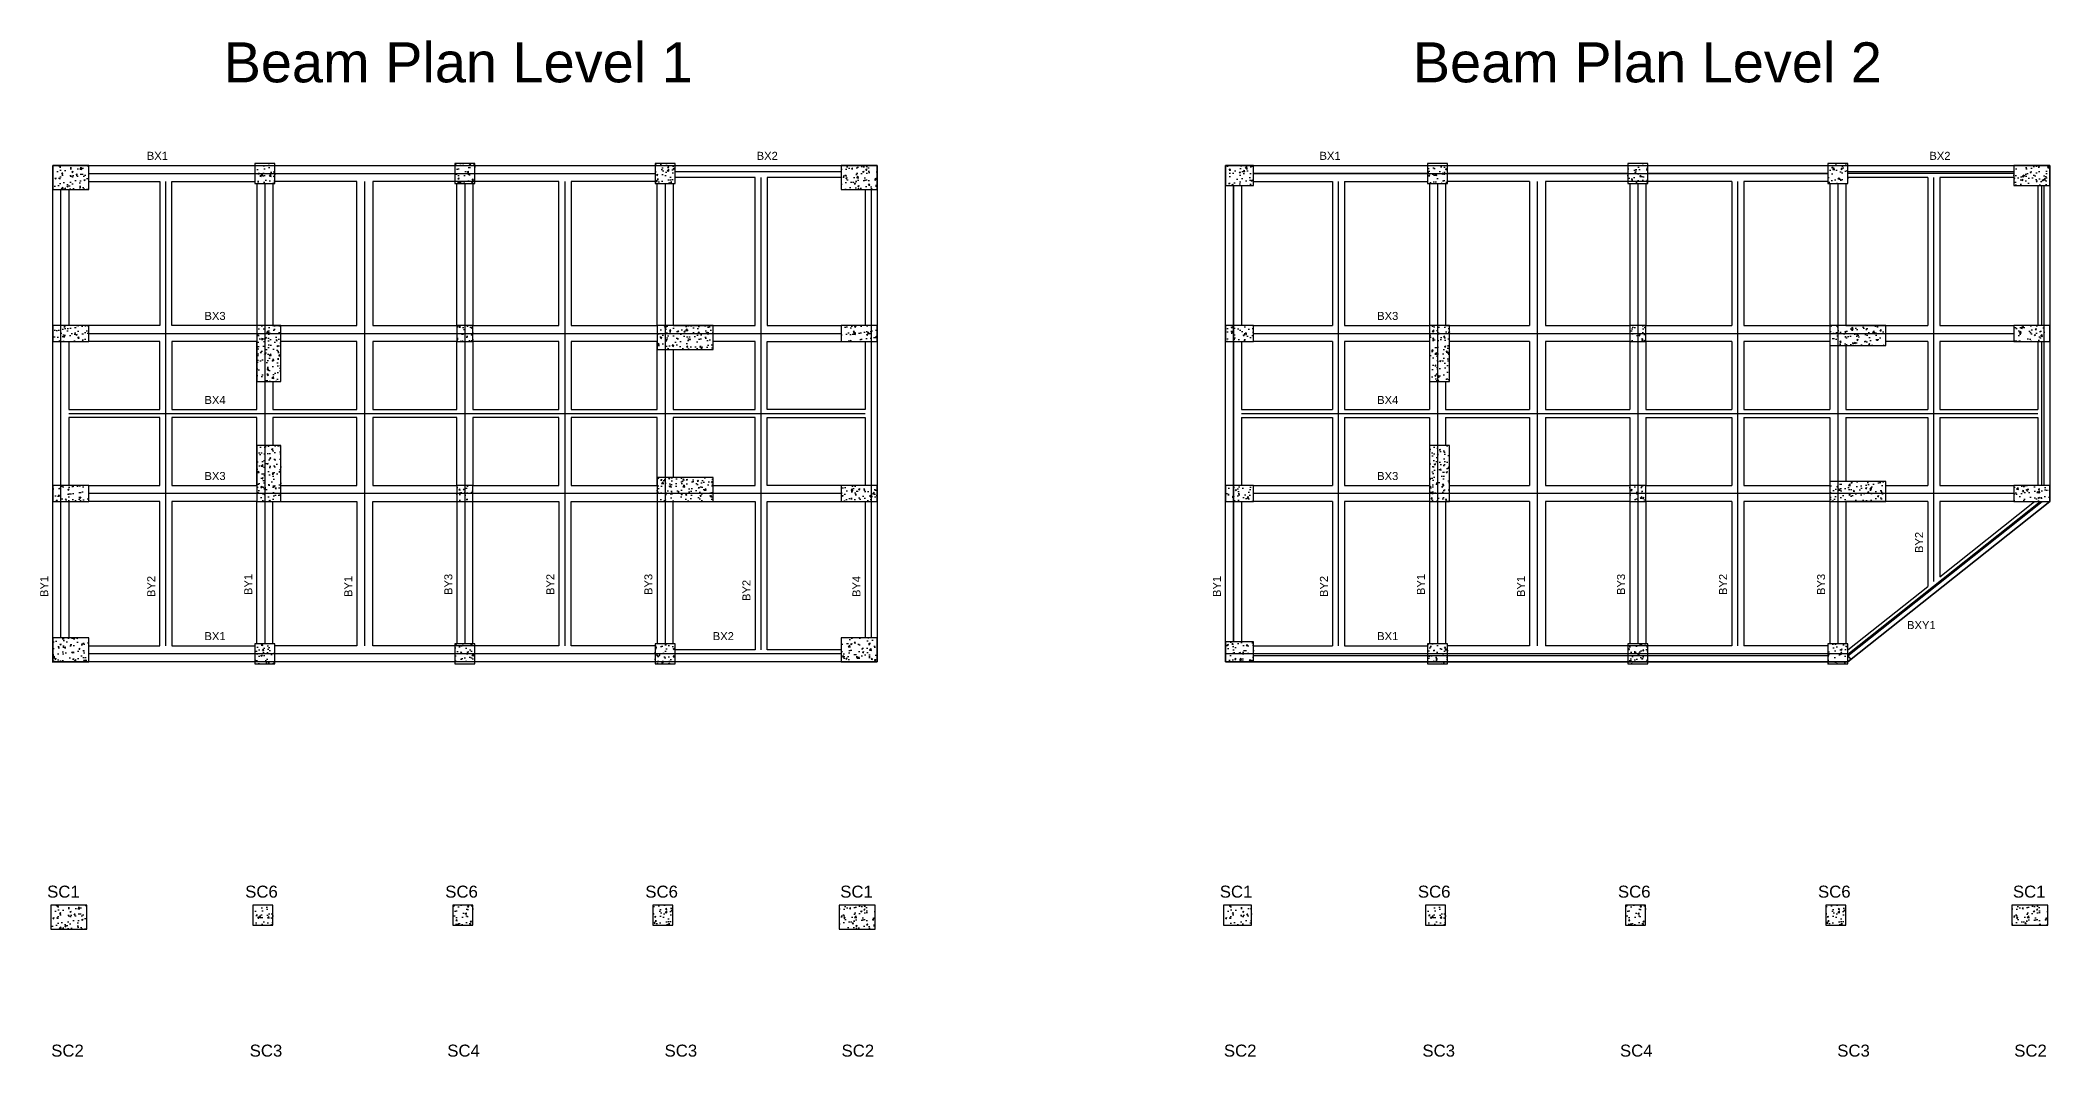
# Model space of a CAD drawing. Header units: millimetres. Extents: x -54801 to 153204, y -83013 to 16720.
# Drawn here: x 2377 to 52601, y -8679 to 16720 of the extents above; entities that cross this region are included whole.
import ezdxf

# ---------------------------------------------------------------- set-up
doc = ezdxf.new("R2010")
doc.units = ezdxf.units.MM
for name, color, linetype in [('BeamCenterLine', 6, 'Continuous'), ('Column', 1, 'Continuous'), ('Floor', 254, 'Continuous'), ('Text', 2, 'Continuous'), ('Wall', 6, 'Continuous')]:
    doc.layers.add(name, color=color, linetype=linetype)
doc.styles.get("Standard").update_dxf_attribs({"font": 'arial.ttf'})
pattern_1 = [(50, (0, 0), (358.63, -31.376), [37.5, -412.5]), (355, (0, 0), (-69.3757, 376.096), [30, -330]), (100.4514, (29.9, -2.6), (289.2544, 344.72), [31.87, -350.571]), (46.1842, (0, 100), (533.621, -82.76), [56.25, -618.75]), (96.6356, (44.47, 93.1), (467.331, 487.059), [47.805, -525.857]), (351.1842, (0, 100), (467.331, 487.059), [45, -495]), (21, (50, 75), (298.4535, -201.3094), [37.5, -412.5]), (326, (50, 75), (121.6577, 362.575), [30, -330]), (71.4514, (74.87, 58.22), (420.111, 161.2656), [31.87, -350.571]), (37.5, (0, 0), (6.0799, 166.4469), [0, -326, 0, -335, 0, -331.25]), (7.5, (0, 0), (131.5348, 197.2059), [0, -191, 0, -318.5, 0, -126.25]), (327.5, (-111.5, 0), (266.9112, -11.2774), [0, -125, 0, -390, 0, -517.5]), (317.5, (-161.5, 0), (291.593, 50.0525), [0, -162.5, 0, -259, 0, -367.5])]
pattern_2 = [(50, (2693.35, 1191.12), (358.63, -31.376), [37.5, -412.5]), (355, (2693.35, 1191.12), (-69.3757, 376.096), [30, -330]), (100.4514, (2723.24, 1188.5), (289.2544, 344.72), [31.87, -350.571]), (46.1842, (2693.35, 1291.12), (533.621, -82.76), [56.25, -618.75]), (96.6356, (2737.8, 1284.23), (467.331, 487.059), [47.805, -525.857]), (351.1842, (2693.35, 1291.1), (467.331, 487.059), [45, -495]), (21, (2743.35, 1266.12), (298.4535, -201.3094), [37.5, -412.5]), (326, (2743.35, 1266.12), (121.6577, 362.575), [30, -330]), (71.4514, (2768.22, 1249.35), (420.111, 161.2656), [31.87, -350.571]), (37.5, (2693.35, 1191.12), (6.0799, 166.4469), [0, -326, 0, -335, 0, -331.25]), (7.5, (2693.35, 1191.12), (131.5348, 197.2059), [0, -191, 0, -318.5, 0, -126.25]), (327.5, (2581.85, 1191.12), (266.9112, -11.2774), [0, -125, 0, -390, 0, -517.5]), (317.5, (2531.85, 1191.12), (291.593, 50.0525), [0, -162.5, 0, -259, 0, -367.5])]
pattern_3 = [(50, (2642.35, -17291.28), (358.63, -31.376), [37.5, -412.5]), (355, (2642.35, -17291.28), (-69.3757, 376.096), [30, -330]), (100.4514, (2672.24, -17293.9), (289.2544, 344.72), [31.87, -350.571]), (46.1842, (2642.35, -17191.3), (533.621, -82.76), [56.25, -618.75]), (96.6356, (2686.8, -17198.2), (467.331, 487.059), [47.805, -525.857]), (351.1842, (2642.35, -17191.3), (467.331, 487.059), [45, -495]), (21, (2692.35, -17216.28), (298.4535, -201.3094), [37.5, -412.5]), (326, (2692.35, -17216.28), (121.6577, 362.575), [30, -330]), (71.4514, (2717.22, -17233.05), (420.111, 161.2656), [31.87, -350.571]), (37.5, (2642.35, -17291.28), (6.0799, 166.4469), [0, -326, 0, -335, 0, -331.25]), (7.5, (2642.35, -17291.28), (131.5348, 197.2059), [0, -191, 0, -318.5, 0, -126.25]), (327.5, (2530.85, -17291.28), (266.9112, -11.2774), [0, -125, 0, -390, 0, -517.5]), (317.5, (2480.85, -17291.28), (291.593, 50.0525), [0, -162.5, 0, -259, 0, -367.5])]
pattern_4 = [(50, (2642.35, -17341.28), (358.63, -31.376), [37.5, -412.5]), (355, (2642.35, -17341.28), (-69.376, 376.096), [30, -330]), (100.4514, (2672.24, -17343.9), (289.2544, 344.72), [31.87, -350.571]), (46.1842, (2642.35, -17241.3), (533.621, -82.76), [56.25, -618.75]), (96.6356, (2686.8, -17248.2), (467.331, 487.059), [47.805, -525.857]), (351.1842, (2642.35, -17241.3), (467.331, 487.06), [45, -495]), (21, (2692.35, -17266.28), (298.4535, -201.3094), [37.5, -412.5]), (326, (2692.35, -17266.28), (121.658, 362.575), [30, -330]), (71.4514, (2717.22, -17283.05), (420.111, 161.2656), [31.87, -350.571]), (37.5, (2642.35, -17341.28), (6.0799, 166.4469), [0, -326, 0, -335, 0, -331.25]), (7.5, (2642.35, -17341.28), (131.5348, 197.2059), [0, -191, 0, -318.5, 0, -126.25]), (327.5, (2530.85, -17341.28), (266.9112, -11.2774), [0, -125, 0, -390, 0, -517.5]), (317.5, (2480.85, -17341.28), (291.593, 50.0525), [0, -162.5, 0, -259, 0, -367.5])]
pattern_5 = [(50, (31949.54, -17291.28), (358.63, -31.376), [37.5, -412.5]), (355, (31949.54, -17291.28), (-69.3757, 376.096), [30, -330]), (100.4514, (31979.42, -17293.9), (289.2544, 344.72), [31.87, -350.571]), (46.1842, (31949.54, -17191.3), (533.621, -82.76), [56.25, -618.75]), (96.6356, (31994, -17198.2), (467.331, 487.059), [47.805, -525.857]), (351.1842, (31949.54, -17191.3), (467.331, 487.059), [45, -495]), (21, (31999.54, -17216.28), (298.4535, -201.3094), [37.5, -412.5]), (326, (31999.54, -17216.28), (121.6577, 362.575), [30, -330]), (71.4514, (32024.4, -17233.05), (420.111, 161.2656), [31.87, -350.571]), (37.5, (31949.54, -17291.28), (6.0799, 166.4469), [0, -326, 0, -335, 0, -331.25]), (7.5, (31949.54, -17291.28), (131.5348, 197.2059), [0, -191, 0, -318.5, 0, -126.25]), (327.5, (31838.04, -17291.28), (266.9112, -11.2774), [0, -125, 0, -390, 0, -517.5]), (317.5, (31788.04, -17291.28), (291.593, 50.0525), [0, -162.5, 0, -259, 0, -367.5])]
pattern_6 = [(50, (31949.54, -17341.28), (358.63, -31.376), [37.5, -412.5]), (355, (31949.54, -17341.28), (-69.376, 376.096), [30, -330]), (100.4514, (31979.42, -17343.9), (289.2544, 344.72), [31.87, -350.571]), (46.1842, (31949.54, -17241.3), (533.621, -82.76), [56.25, -618.75]), (96.6356, (31994, -17248.2), (467.331, 487.059), [47.805, -525.857]), (351.1842, (31949.54, -17241.3), (467.331, 487.06), [45, -495]), (21, (31999.54, -17266.28), (298.4535, -201.3094), [37.5, -412.5]), (326, (31999.54, -17266.28), (121.658, 362.575), [30, -330]), (71.4514, (32024.4, -17283.05), (420.111, 161.2656), [31.87, -350.571]), (37.5, (31949.54, -17341.28), (6.0799, 166.4469), [0, -326, 0, -335, 0, -331.25]), (7.5, (31949.54, -17341.28), (131.5348, 197.2059), [0, -191, 0, -318.5, 0, -126.25]), (327.5, (31838.04, -17341.28), (266.9112, -11.2774), [0, -125, 0, -390, 0, -517.5]), (317.5, (31788.04, -17341.28), (291.593, 50.0525), [0, -162.5, 0, -259, 0, -367.5])]

# ---------------------------------------------------------------- blocks, each defined once
blk = doc.blocks.new('ColumnPlanLevel2')
at = {"layer": 'Column'}
h = blk.add_hatch(dxfattribs=at)
h.set_pattern_fill('AR-CONC', color=256, scale=50)
h.set_pattern_definition(pattern_1)
h.paths.add_polyline_path([(700, 12400), (0, 12400), (0, 11900), (700, 11900)])
h = blk.add_hatch(dxfattribs=at)
h.set_pattern_fill('AR-CONC', color=256, scale=50)
h.set_pattern_definition(pattern_1)
h.paths.add_polyline_path([(5550, 12450), (5050, 12450), (5050, 11950), (5550, 11950)])
h = blk.add_hatch(dxfattribs=at)
h.set_pattern_fill('AR-CONC', color=256, scale=50)
h.set_pattern_definition(pattern_1)
h.paths.add_polyline_path([(10550, 12450), (10050, 12450), (10050, 11950), (10550, 11950)])
h = blk.add_hatch(dxfattribs=at)
h.set_pattern_fill('AR-CONC', color=256, scale=50)
h.set_pattern_definition(pattern_1)
h.paths.add_polyline_path([(15550, 12450), (15050, 12450), (15050, 11950), (15550, 11950)])
h = blk.add_hatch(dxfattribs=at)
h.set_pattern_fill('AR-CONC', color=256, scale=50)
h.set_pattern_definition(pattern_1)
h.paths.add_polyline_path([(20600, 12400), (19700, 12400), (19700, 11900), (20600, 11900)])
h = blk.add_hatch(dxfattribs=at)
h.set_pattern_fill('AR-CONC', color=256, scale=50)
h.set_pattern_definition(pattern_1)
h.paths.add_polyline_path([(700, 8400), (0, 8400), (0, 8000), (700, 8000)])
h = blk.add_hatch(dxfattribs=at)
h.set_pattern_fill('AR-CONC', color=256, scale=50)
h.set_pattern_definition(pattern_1)
h.paths.add_polyline_path([(5600, 8400), (5100, 8400), (5100, 7000), (5600, 7000)])
h = blk.add_hatch(dxfattribs=at)
h.set_pattern_fill('AR-CONC', color=256, scale=50)
h.set_pattern_definition(pattern_1)
h.paths.add_polyline_path([(10500, 8400), (10100, 8400), (10100, 8000), (10500, 8000)])
h = blk.add_hatch(dxfattribs=at)
h.set_pattern_fill('AR-CONC', color=256, scale=50)
h.set_pattern_definition(pattern_1)
h.paths.add_polyline_path([(16500, 8400), (15100, 8400), (15100, 7900), (16500, 7900)])
h = blk.add_hatch(dxfattribs=at)
h.set_pattern_fill('AR-CONC', color=256, scale=50)
h.set_pattern_definition(pattern_1)
h.paths.add_polyline_path([(20600, 8400), (19700, 8400), (19700, 8000), (20600, 8000)])
h = blk.add_hatch(dxfattribs=at)
h.set_pattern_fill('AR-CONC', color=256, scale=50)
h.set_pattern_definition(pattern_1)
h.paths.add_polyline_path([(5600, 5400), (5100, 5400), (5100, 4000), (5600, 4000)])
h = blk.add_hatch(dxfattribs=at)
h.set_pattern_fill('AR-CONC', color=256, scale=50)
h.set_pattern_definition(pattern_1)
h.paths.add_polyline_path([(700, 4400), (0, 4400), (0, 4000), (700, 4000)])
h = blk.add_hatch(dxfattribs=at)
h.set_pattern_fill('AR-CONC', color=256, scale=50)
h.set_pattern_definition(pattern_1)
h.paths.add_polyline_path([(10500, 4400), (10100, 4400), (10100, 4000), (10500, 4000)])
h = blk.add_hatch(dxfattribs=at)
h.set_pattern_fill('AR-CONC', color=256, scale=50)
h.set_pattern_definition(pattern_1)
h.paths.add_polyline_path([(16500, 4500), (15100, 4500), (15100, 4000), (16500, 4000)])
h = blk.add_hatch(dxfattribs=at)
h.set_pattern_fill('AR-CONC', color=256, scale=50)
h.set_pattern_definition(pattern_1)
h.paths.add_polyline_path([(20600, 4400), (19700, 4400), (19700, 4000), (20600, 4000)])
h = blk.add_hatch(dxfattribs=at)
h.set_pattern_fill('AR-CONC', color=256, scale=50)
h.set_pattern_definition(pattern_1)
h.paths.add_polyline_path([(700, 500), (0, 500), (0, 0), (700, 0)])
h = blk.add_hatch(dxfattribs=at)
h.set_pattern_fill('AR-CONC', color=256, scale=50)
h.set_pattern_definition(pattern_1)
h.paths.add_polyline_path([(5550, 450), (5050, 450), (5050, -50), (5550, -50)])
h = blk.add_hatch(dxfattribs=at)
h.set_pattern_fill('AR-CONC', color=256, scale=50)
h.set_pattern_definition(pattern_1)
h.paths.add_polyline_path([(10550, 450), (10050, 450), (10050, -50), (10550, -50)])
h = blk.add_hatch(dxfattribs=at)
h.set_pattern_fill('AR-CONC', color=256, scale=50)
h.set_pattern_definition(pattern_1)
h.paths.add_polyline_path([(15550, 450), (15050, 450), (15050, -50), (15550, -50)])
for points in [[(0, 11900), (700, 11900), (700, 12400), (0, 12400)], [(5050, 11950), (5550, 11950), (5550, 12450), (5050, 12450)], [(10050, 11950), (10550, 11950), (10550, 12450), (10050, 12450)], [(15050, 11950), (15550, 11950), (15550, 12450), (15050, 12450)], [(19700, 11900), (20600, 11900), (20600, 12400), (19700, 12400)], [(0, 8000), (700, 8000), (700, 8400), (0, 8400)], [(5100, 7000), (5600, 7000), (5600, 8400), (5100, 8400)], [(10100, 8000), (10500, 8000), (10500, 8400), (10100, 8400)], [(15100, 7900), (16500, 7900), (16500, 8400), (15100, 8400)], [(19700, 8000), (20600, 8000), (20600, 8400), (19700, 8400)], [(5100, 4000), (5600, 4000), (5600, 5400), (5100, 5400)], [(0, 4000), (700, 4000), (700, 4400), (0, 4400)], [(10100, 4000), (10500, 4000), (10500, 4400), (10100, 4400)], [(15100, 4000), (16500, 4000), (16500, 4500), (15100, 4500)], [(19700, 4000), (20600, 4000), (20600, 4400), (19700, 4400)], [(0, 0), (700, 0), (700, 500), (0, 500)], [(5050, -50), (5550, -50), (5550, 450), (5050, 450)], [(10050, -50), (10550, -50), (10550, 450), (10050, 450)], [(15050, -50), (15550, -50), (15550, 450), (15050, 450)]]:
    blk.add_lwpolyline(points, close=True, dxfattribs=at)
blk = doc.blocks.new('BeamPlanLevel2')
at = {"layer": 'Floor'}
for p, q in [((0, 12400), (20600, 12400)), ((0, 0), (0, 12400)), ((17550, 12100), (15550, 12100)), ((17550, 12100), (17550, 8400)), ((19700, 12100), (17850, 12100)), ((17850, 12100), (17850, 8400)), ((20600, 12400), (20600, 4000)), ((400, 11900), (400, 8400)), ((700, 12000), (2675, 12000)), ((2675, 12000), (2675, 8400)), ((2975, 12000), (5050, 12000)), ((2975, 12000), (2975, 8400)), ((5100, 11950), (5100, 8400)), ((5500, 11950), (5500, 8400)), ((7600, 12000), (5550, 12000)), ((7600, 12000), (7600, 8400)), ((12650, 12000), (8000, 12000)), ((8000, 12000), (8000, 8400)), ((10100, 11950), (10100, 8400)), ((10500, 11950), (10500, 8400)), ((12650, 12000), (12650, 8400)), ((15050, 12000), (12950, 12000)), ((12950, 12000), (12950, 8400)), ((15100, 11950), (15100, 8400)), ((15500, 11950), (15500, 8400)), ((20300, 11900), (20300, 8400)), ((700, 8400), (2675, 8400)), ((2975, 8400), (5100, 8400)), ((5500, 8400), (7600, 8400)), ((8000, 8400), (10100, 8400)), ((10500, 8400), (12650, 8400)), ((12950, 8400), (15100, 8400)), ((15500, 8400), (17550, 8400)), ((17850, 8400), (19700, 8400)), ((400, 8000), (400, 6300)), ((2675, 8000), (700, 8000)), ((2675, 8000), (2675, 6300)), ((5100, 8000), (2975, 8000)), ((2975, 8000), (2975, 6300)), ((5100, 8000), (5100, 6300)), ((7600, 8000), (5600, 8000)), ((7600, 8000), (7600, 6300)), ((10100, 8000), (8000, 8000)), ((8000, 8000), (8000, 6300)), ((10100, 8000), (10100, 6300)), ((12650, 8000), (10500, 8000)), ((10500, 8000), (10500, 6300)), ((12650, 8000), (12650, 6300)), ((15100, 8000), (12950, 8000)), ((12950, 8000), (12950, 6300)), ((15100, 8000), (15100, 6300)), ((15500, 7900), (15500, 6300)), ((17550, 8000), (16500, 8000)), ((17550, 8000), (17550, 6300)), ((19700, 8000), (17850, 8000)), ((17850, 8000), (17850, 6300)), ((20300, 8000), (20300, 6300)), ((5500, 7000), (5500, 6300)), ((400, 6300), (2675, 6300)), ((400, 6100), (400, 4400)), ((400, 6100), (2675, 6100)), ((2675, 6100), (2675, 4400)), ((2975, 6300), (5100, 6300)), ((2975, 6100), (2975, 4400)), ((2975, 6100), (5100, 6100)), ((5100, 6100), (5100, 4400)), ((5500, 6300), (7600, 6300)), ((5500, 6100), (5500, 5400)), ((5500, 6100), (7600, 6100)), ((7600, 6100), (7600, 4400)), ((8000, 6300), (10100, 6300)), ((8000, 6100), (8000, 4400)), ((8000, 6100), (10100, 6100)), ((10100, 6100), (10100, 4400)), ((10500, 6300), (12650, 6300)), ((10500, 6100), (10500, 4400)), ((10500, 6100), (12650, 6100)), ((12650, 6100), (12650, 4400)), ((12950, 6300), (15100, 6300)), ((12950, 6100), (12950, 4400)), ((12950, 6100), (15100, 6100)), ((15100, 6100), (15100, 4400)), ((15500, 6300), (17550, 6300)), ((15500, 6100), (15500, 4500)), ((15500, 6100), (17550, 6100)), ((17550, 6100), (17550, 4400)), ((17850, 6300), (20300, 6300)), ((17850, 6100), (17850, 4400)), ((17850, 6100), (20300, 6100)), ((20300, 6100), (20300, 4400)), ((700, 4400), (2675, 4400)), ((2975, 4400), (5100, 4400)), ((5600, 4400), (7600, 4400)), ((8000, 4400), (10100, 4400)), ((10500, 4400), (12650, 4400)), ((12950, 4400), (15100, 4400)), ((16500, 4400), (17550, 4400)), ((17850, 4400), (19700, 4400)), ((400, 4000), (400, 500)), ((2675, 4000), (700, 4000)), ((2675, 4000), (2675, 400)), ((5100, 4000), (2975, 4000)), ((2975, 4000), (2975, 400)), ((5100, 4000), (5100, 450)), ((7600, 4000), (5500, 4000)), ((5500, 4000), (5500, 450)), ((7600, 4000), (7600, 400)), ((10100, 4000), (8000, 4000)), ((8000, 4000), (8000, 400)), ((10100, 4000), (10100, 450)), ((12650, 4000), (10500, 4000)), ((10500, 4000), (10500, 450)), ((12650, 4000), (12650, 400)), ((15100, 4000), (12950, 4000)), ((12950, 4000), (12950, 400)), ((15100, 4000), (15100, 450)), ((17550, 4000), (15500, 4000)), ((15500, 4000), (15500, 450)), ((15550, 0), (20600, 4000)), ((17550, 4000), (17550, 1884)), ((19700, 4000), (17850, 4000)), ((17850, 4000), (17850, 2122)), ((17850, 2122), (20221, 4000)), ((15550, 300), (17550, 1884)), ((15550, 0), (0, 0)), ((700, 400), (2675, 400)), ((2975, 400), (5050, 400)), ((7600, 400), (5550, 400)), ((12650, 400), (8000, 400)), ((15050, 400), (12950, 400))]:
    blk.add_line(p, q, dxfattribs=at)
blk = doc.blocks.new('WallPlan2-3')
at = {"layer": 'Wall'}
for points in [[(700, 12400), (5050, 12400), (5050, 12200), (700, 12200)], [(5550, 12400), (10050, 12400), (10050, 12200), (5550, 12200)], [(10550, 12400), (15050, 12400), (15050, 12200), (10550, 12200)], [(15550, 12400), (19700, 12400), (19700, 12200), (15550, 12200)], [(0, 11900), (200, 11900), (200, 500), (0, 500)], [(20400, 11900), (20600, 11900), (20600, 8400), (20400, 8400)], [(20400, 8000), (20600, 8000), (20600, 4400), (20400, 4400)], [(15550, 0), (15550, 191), (20358, 4000), (20600, 4000)], [(15550, 200), (0, 200), (0, 0), (15550, 0)]]:
    blk.add_lwpolyline(points, close=True, dxfattribs=at)

msp = doc.modelspace()

# ---------------------------------------------------------------- hatches: boundary and pattern name
at = {"layer": 'Column'}
h = msp.add_hatch(dxfattribs=at)
h.set_pattern_fill('AR-CONC', color=256, scale=50)
h.set_pattern_definition(pattern_2)
h.paths.add_polyline_path([(3593, 13591), (2693, 13591), (2693, 12991), (3593, 12991)])
h = msp.add_hatch(dxfattribs=at)
h.set_pattern_fill('AR-CONC', color=256, scale=50)
h.set_pattern_definition(pattern_2)
h.paths.add_polyline_path([(8243, 13641), (7743, 13641), (7743, 13141), (8243, 13141)])
h = msp.add_hatch(dxfattribs=at)
h.set_pattern_fill('AR-CONC', color=256, scale=50)
h.set_pattern_definition(pattern_2)
h.paths.add_polyline_path([(13243, 13641), (12743, 13641), (12743, 13141), (13243, 13141)])
h = msp.add_hatch(dxfattribs=at)
h.set_pattern_fill('AR-CONC', color=256, scale=50)
h.set_pattern_definition(pattern_2)
h.paths.add_polyline_path([(18243, 13641), (17743, 13641), (17743, 13141), (18243, 13141)])
h = msp.add_hatch(dxfattribs=at)
h.set_pattern_fill('AR-CONC', color=256, scale=50)
h.set_pattern_definition(pattern_2)
h.paths.add_polyline_path([(23293, 13591), (22393, 13591), (22393, 12991), (23293, 12991)])
h = msp.add_hatch(dxfattribs=at)
h.set_pattern_fill('AR-CONC', color=256, scale=50)
h.set_pattern_definition(pattern_2)
h.paths.add_polyline_path([(3593, 9591), (2693, 9591), (2693, 9191), (3593, 9191)])
h = msp.add_hatch(dxfattribs=at)
h.set_pattern_fill('AR-CONC', color=256, scale=50)
h.set_pattern_definition(pattern_2)
h.paths.add_polyline_path([(8393, 9591), (7793, 9591), (7793, 8191), (8393, 8191)])
h = msp.add_hatch(dxfattribs=at)
h.set_pattern_fill('AR-CONC', color=256, scale=50)
h.set_pattern_definition(pattern_2)
h.paths.add_polyline_path([(13193, 9591), (12793, 9591), (12793, 9191), (13193, 9191)])
h = msp.add_hatch(dxfattribs=at)
h.set_pattern_fill('AR-CONC', color=256, scale=50)
h.set_pattern_definition(pattern_2)
h.paths.add_polyline_path([(19193, 9591), (17793, 9591), (17793, 8991), (19193, 8991)])
h = msp.add_hatch(dxfattribs=at)
h.set_pattern_fill('AR-CONC', color=256, scale=50)
h.set_pattern_definition(pattern_2)
h.paths.add_polyline_path([(23293, 9591), (22393, 9591), (22393, 9191), (23293, 9191)])
h = msp.add_hatch(dxfattribs=at)
h.set_pattern_fill('AR-CONC', color=256, scale=50)
h.set_pattern_definition(pattern_2)
h.paths.add_polyline_path([(8393, 6591), (7793, 6591), (7793, 5191), (8393, 5191)])
h = msp.add_hatch(dxfattribs=at)
h.set_pattern_fill('AR-CONC', color=256, scale=50)
h.set_pattern_definition(pattern_2)
h.paths.add_polyline_path([(3593, 5591), (2693, 5591), (2693, 5191), (3593, 5191)])
h = msp.add_hatch(dxfattribs=at)
h.set_pattern_fill('AR-CONC', color=256, scale=50)
h.set_pattern_definition(pattern_2)
h.paths.add_polyline_path([(13193, 5591), (12793, 5591), (12793, 5191), (13193, 5191)])
h = msp.add_hatch(dxfattribs=at)
h.set_pattern_fill('AR-CONC', color=256, scale=50)
h.set_pattern_definition(pattern_2)
h.paths.add_polyline_path([(19193, 5791), (17793, 5791), (17793, 5191), (19193, 5191)])
h = msp.add_hatch(dxfattribs=at)
h.set_pattern_fill('AR-CONC', color=256, scale=50)
h.set_pattern_definition(pattern_2)
h.paths.add_polyline_path([(23293, 5591), (22393, 5591), (22393, 5191), (23293, 5191)])
h = msp.add_hatch(dxfattribs=at)
h.set_pattern_fill('AR-CONC', color=256, scale=50)
h.set_pattern_definition(pattern_2)
h.paths.add_polyline_path([(3593, 1791), (2693, 1791), (2693, 1191), (3593, 1191)])
h = msp.add_hatch(dxfattribs=at)
h.set_pattern_fill('AR-CONC', color=256, scale=50)
h.set_pattern_definition(pattern_2)
h.paths.add_polyline_path([(8243, 1641), (7743, 1641), (7743, 1141), (8243, 1141)])
h = msp.add_hatch(dxfattribs=at)
h.set_pattern_fill('AR-CONC', color=256, scale=50)
h.set_pattern_definition(pattern_2)
h.paths.add_polyline_path([(13243, 1641), (12743, 1641), (12743, 1141), (13243, 1141)])
h = msp.add_hatch(dxfattribs=at)
h.set_pattern_fill('AR-CONC', color=256, scale=50)
h.set_pattern_definition(pattern_2)
h.paths.add_polyline_path([(18243, 1641), (17743, 1641), (17743, 1141), (18243, 1141)])
h = msp.add_hatch(dxfattribs=at)
h.set_pattern_fill('AR-CONC', color=256, scale=50)
h.set_pattern_definition(pattern_2)
h.paths.add_polyline_path([(23293, 1791), (22393, 1791), (22393, 1191), (23293, 1191)])
h = msp.add_hatch(dxfattribs=at)
h.set_pattern_fill('AR-CONC', color=256, scale=50)
h.set_pattern_definition(pattern_3)
h.paths.add_polyline_path([(3542, -4891), (2642, -4891), (2642, -5491), (3542, -5491)])
h = msp.add_hatch(dxfattribs=at)
h.set_pattern_fill('AR-CONC', color=256, scale=50)
h.set_pattern_definition(pattern_4)
h.paths.add_polyline_path([(7692, -4891), (7692, -5391), (8192, -5391), (8192, -4891)])
h = msp.add_hatch(dxfattribs=at)
h.set_pattern_fill('AR-CONC', color=256, scale=50)
h.set_pattern_definition(pattern_4)
h.paths.add_polyline_path([(13192, -5391), (13192, -4891), (12692, -4891), (12692, -5391)])
h = msp.add_hatch(dxfattribs=at)
h.set_pattern_fill('AR-CONC', color=256, scale=50)
h.set_pattern_definition(pattern_4)
h.paths.add_polyline_path([(18192, -4891), (17692, -4891), (17692, -5391), (18192, -5391)])
h = msp.add_hatch(dxfattribs=at)
h.set_pattern_fill('AR-CONC', color=256, scale=50)
h.set_pattern_definition(pattern_3)
h.paths.add_polyline_path([(23242, -4891), (22342, -4891), (22342, -5491), (23242, -5491)])
h = msp.add_hatch(dxfattribs=at)
h.set_pattern_fill('AR-CONC', color=256, scale=50)
h.set_pattern_definition(pattern_5)
h.paths.add_polyline_path([(32650, -4891), (31950, -4891), (31950, -5391), (32650, -5391)])
h = msp.add_hatch(dxfattribs=at)
h.set_pattern_fill('AR-CONC', color=256, scale=50)
h.set_pattern_definition(pattern_6)
h.paths.add_polyline_path([(37500, -4891), (37000, -4891), (37000, -5391), (37500, -5391)])
h = msp.add_hatch(dxfattribs=at)
h.set_pattern_fill('AR-CONC', color=256, scale=50)
h.set_pattern_definition(pattern_6)
h.paths.add_polyline_path([(42500, -5391), (42500, -4891), (42000, -4891), (42000, -5391)])
h = msp.add_hatch(dxfattribs=at)
h.set_pattern_fill('AR-CONC', color=256, scale=50)
h.set_pattern_definition(pattern_6)
h.paths.add_polyline_path([(47500, -5391), (47500, -4891), (47000, -4891), (47000, -5391)])
h = msp.add_hatch(dxfattribs=at)
h.set_pattern_fill('AR-CONC', color=256, scale=50)
h.set_pattern_definition(pattern_5)
h.paths.add_polyline_path([(52550, -4891), (51650, -4891), (51650, -5391), (52550, -5391)])

# ---------------------------------------------------------------- linework, layer by layer
at = {"layer": 'BeamCenterLine'}
for p, q in [((3593, 13391), (17743, 13391)), ((5518, 1591), (5518, 13191)), ((7993, 13141), (7993, 1641)), ((10493, 1591), (10493, 13191)), ((12993, 13141), (12993, 1641)), ((15493, 1591), (15493, 13191)), ((17993, 13141), (17993, 1641)), ((18243, 13441), (22393, 13441)), ((20393, 1491), (20393, 13291)), ((32201, 1691), (32201, 13091)), ((32701, 13391), (47051, 13391)), ((34826, 1591), (34826, 13191)), ((37301, 13141), (37301, 1641)), ((39801, 1591), (39801, 13191)), ((42301, 13141), (42301, 1641)), ((44801, 1591), (44801, 13191)), ((47301, 13141), (47301, 1641)), ((47551, 13441), (51701, 13441)), ((49701, 3194), (49701, 13291)), ((52451, 13091), (52451, 5591)), ((2893, 1791), (2893, 12991)), ((23143, 12991), (23143, 1791)), ((3593, 9391), (22393, 9391)), ((32701, 9391), (51701, 9391)), ((3093, 7391), (22993, 7391)), ((32401, 7391), (52301, 7391)), ((22393, 5391), (3593, 5391)), ((51701, 5391), (32701, 5391)), ((47551, 1341), (52411, 5191)), ((22393, 1391), (3593, 1391)), ((47051, 1341), (32701, 1341))]:
    msp.add_line(p, q, dxfattribs=at)
at = {"layer": 'Column'}
for points in [[(2693, 12991), (3593, 12991), (3593, 13591), (2693, 13591)], [(7743, 13141), (8243, 13141), (8243, 13641), (7743, 13641)], [(12743, 13141), (13243, 13141), (13243, 13641), (12743, 13641)], [(17743, 13141), (18243, 13141), (18243, 13641), (17743, 13641)], [(22393, 12991), (23293, 12991), (23293, 13591), (22393, 13591)], [(2693, 9191), (3593, 9191), (3593, 9591), (2693, 9591)], [(7793, 8191), (8393, 8191), (8393, 9591), (7793, 9591)], [(12793, 9191), (13193, 9191), (13193, 9591), (12793, 9591)], [(17793, 8991), (19193, 8991), (19193, 9591), (17793, 9591)], [(22393, 9191), (23293, 9191), (23293, 9591), (22393, 9591)], [(7793, 5191), (8393, 5191), (8393, 6591), (7793, 6591)], [(2693, 5191), (3593, 5191), (3593, 5591), (2693, 5591)], [(12793, 5191), (13193, 5191), (13193, 5591), (12793, 5591)], [(17793, 5191), (19193, 5191), (19193, 5791), (17793, 5791)], [(22393, 5191), (23293, 5191), (23293, 5591), (22393, 5591)], [(2693, 1191), (3593, 1191), (3593, 1791), (2693, 1791)], [(7743, 1141), (8243, 1141), (8243, 1641), (7743, 1641)], [(12743, 1141), (13243, 1141), (13243, 1641), (12743, 1641)], [(17743, 1141), (18243, 1141), (18243, 1641), (17743, 1641)], [(22393, 1191), (23293, 1191), (23293, 1791), (22393, 1791)], [(2642, -5491), (3542, -5491), (3542, -4891), (2642, -4891)], [(7692, -5391), (8192, -5391), (8192, -4891), (7692, -4891)], [(12692, -5391), (13192, -5391), (13192, -4891), (12692, -4891)], [(17692, -5391), (18192, -5391), (18192, -4891), (17692, -4891)], [(22342, -5491), (23242, -5491), (23242, -4891), (22342, -4891)], [(31950, -5391), (32650, -5391), (32650, -4891), (31950, -4891)], [(37000, -5391), (37500, -5391), (37500, -4891), (37000, -4891)], [(42000, -5391), (42500, -5391), (42500, -4891), (42000, -4891)], [(47000, -5391), (47500, -5391), (47500, -4891), (47000, -4891)], [(51650, -5391), (52550, -5391), (52550, -4891), (51650, -4891)]]:
    msp.add_lwpolyline(points, close=True, dxfattribs=at)
at = {"layer": 'Floor'}
for p, q in [((3093, 12991), (3093, 9591)), ((22993, 12991), (22993, 9591)), ((3093, 5191), (3093, 1791)), ((22993, 5191), (22993, 1791)), ((47551, 1341), (47624, 1249))]:
    msp.add_line(p, q, dxfattribs=at)
for points in [[(2693, 13591), (23293, 13591), (23293, 1191), (2693, 1191)], [(7793, 7491), (7793, 9191), (5668, 9191), (5668, 7491)], [(12793, 7491), (12793, 9191), (10693, 9191), (10693, 7491)], [(15343, 7491), (15343, 9191), (13193, 9191), (13193, 7491)], [(17793, 7491), (17793, 9191), (15643, 9191), (15643, 7491)], [(5668, 7291), (5668, 5591), (7793, 5591), (7793, 7291)], [(10693, 7291), (10693, 5591), (12793, 5591), (12793, 7291)], [(13193, 7291), (13193, 5591), (15343, 5591), (15343, 7291)], [(15643, 7291), (15643, 5591), (17793, 5591), (17793, 7291)]]:
    msp.add_lwpolyline(points, close=True, dxfattribs=at)
for points in [[(3593, 13191), (5368, 13191), (5368, 9591), (3593, 9591)], [(7793, 13141), (7793, 9591), (5668, 9591), (5668, 13191), (7743, 13191)], [(8193, 13141), (8193, 9591), (10293, 9591), (10293, 13191), (8243, 13191)], [(13193, 13141), (13193, 9591), (15343, 9591), (15343, 13191), (10693, 13191), (10693, 9591), (12793, 9591), (12793, 13141)], [(17743, 13191), (15643, 13191), (15643, 9591), (17793, 9591), (17793, 13141)], [(18193, 13141), (18193, 9591), (20243, 9591), (20243, 13291), (18243, 13291)], [(22393, 13291), (20543, 13291), (20543, 9591), (22393, 9591)], [(3093, 9191), (3093, 7491), (5368, 7491), (5368, 9191), (3593, 9191)], [(8193, 8191), (8193, 7491), (10293, 7491), (10293, 9191), (8393, 9191)], [(18193, 8991), (18193, 7491), (20243, 7491), (20243, 9191), (19193, 9191)], [(22993, 9191), (22993, 7491), (20543, 7491), (20543, 9191), (22393, 9191)], [(3593, 5591), (5368, 5591), (5368, 7291), (3093, 7291), (3093, 5591)], [(8393, 5591), (10293, 5591), (10293, 7291), (8193, 7291), (8193, 6591)], [(19193, 5591), (20243, 5591), (20243, 7291), (18193, 7291), (18193, 5791)], [(22393, 5591), (20543, 5591), (20543, 7291), (22993, 7291), (22993, 5591)], [(3593, 1591), (5368, 1591), (5368, 5191), (3593, 5191)], [(7793, 1641), (7793, 5191), (5668, 5191), (5668, 1591), (7743, 1591)], [(8193, 1641), (8193, 5191), (10293, 5191), (10293, 1591), (8243, 1591)], [(13193, 1641), (13193, 5191), (15343, 5191), (15343, 1591), (10693, 1591), (10693, 5191), (12793, 5191), (12793, 1641)], [(17743, 1591), (15643, 1591), (15643, 5191), (17793, 5191), (17793, 1641)], [(18193, 1641), (18193, 5191), (20243, 5191), (20243, 1491), (18243, 1491)], [(22393, 1491), (20543, 1491), (20543, 5191), (22393, 5191)]]:
    msp.add_lwpolyline(points, dxfattribs=at)

# ---------------------------------------------------------------- block references
at = {"layer": 'Column'}
msp.add_blockref('ColumnPlanLevel2', (32001, 1191), dxfattribs=at)
at = {"layer": 'Floor'}
msp.add_blockref('BeamPlanLevel2', (32001, 1191), dxfattribs=at)
at = {"layer": 'Wall'}
msp.add_blockref('WallPlan2-3', (32001, 1191), dxfattribs=at)

# ---------------------------------------------------------------- texts
at = {"layer": 'Column'}
for s, p in [('SC1', (2550, -4703)), ('SC6', (7500, -4703)), ('SC6', (12500, -4703)), ('SC6', (17500, -4703)), ('SC1', (22371, -4703)), ('SC1', (31857, -4703)), ('SC6', (36807, -4703)), ('SC6', (41807, -4703)), ('SC6', (46807, -4703)), ('SC1', (51678, -4703)), ('SC2', (2652, -8675)), ('SC3', (7613, -8675)), ('SC4', (12551, -8675)), ('SC3', (17981, -8675)), ('SC2', (22404, -8675)), ('SC2', (31959, -8675)), ('SC3', (36921, -8675)), ('SC4', (41858, -8675)), ('SC3', (47288, -8675)), ('SC2', (51711, -8675))]:
    msp.add_text(s, height=300, dxfattribs=at).set_placement(p)
at = {"layer": 'Text', "attachment_point": 1}
for s, width, insert, char_height in [('Beam Plan Level 1', 11838.08, (6961, 16667), 1000), ('Beam Plan Level 2', 11838.08, (36680, 16667), 1000), ('BX1', 858.13, (5042, 13931), 200), ('BX2', 858.13, (20284, 13931), 200), ('BX1', 858.13, (34349, 13931), 200), ('BX2', 858.13, (49591, 13931), 200), ('BX3', 858.13, (6483, 9931), 200), ('BX3', 858.13, (35790, 9931), 200), ('BX4', 858.13, (6483, 7831), 200), ('BX4', 858.13, (35790, 7831), 200), ('BX3', 858.13, (6483, 5931), 200), ('BX3', 858.13, (35790, 5931), 200), ('BXY1', 858.13, (49033, 2208), 200), ('BX1', 858.13, (6483, 1931), 200), ('BX2', 858.13, (19186, 1931), 200), ('BX1', 858.13, (35790, 1931), 200)]:
    msp.add_mtext_dynamic_manual_height_columns(s, width=width, gutter_width=3245, heights=[0], dxfattribs=dict(at, insert=insert, char_height=char_height))
at = {"layer": 'Text', "char_height": 200, "attachment_point": 1, "rotation": 90}
for s, insert in [('BY2', (49234, 3908)), ('BY1', (2377, 2808)), ('BY2', (5052, 2808)), ('BY1', (7477, 2858)), ('BY1', (9977, 2808)), ('BY3', (12477, 2858)), ('BY2', (15027, 2858)), ('BY3', (17477, 2858)), ('BY2', (19927, 2708)), ('BY4', (22677, 2808)), ('BY1', (31684, 2808)), ('BY2', (34359, 2808)), ('BY1', (36784, 2858)), ('BY1', (39284, 2808)), ('BY3', (41784, 2858)), ('BY2', (44334, 2858)), ('BY3', (46784, 2858))]:
    msp.add_mtext_dynamic_manual_height_columns(s, width=858.13, gutter_width=3245, heights=[0], dxfattribs=dict(at, insert=insert))

doc.saveas('drawing.dxf')
